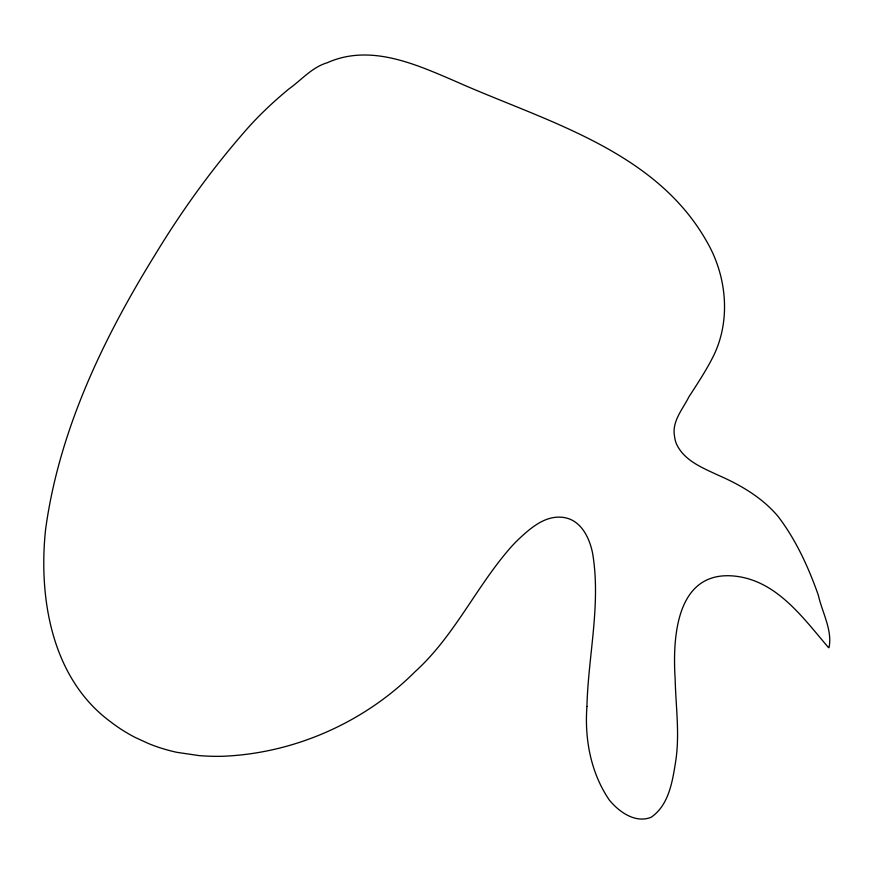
<?xml version="1.0" encoding="UTF-8"?>
<svg xmlns="http://www.w3.org/2000/svg" width="874" height="874" viewBox="0 0 874 874"><rect width="100%" height="100%" fill="white"/><g stroke="black" fill="none" stroke-linecap="round" stroke-linejoin="round"><path stroke-width="1.31" d="M586.924 706.509C584.498 739.011 590.737 772.747 609.265 799.972C618.934 811.826 635.278 823.625 651.108 817.299C668.872 805.129 672.445 781.585 675.602 761.866C679.95 734.411 675.766 706.673 675.165 679.109C672.554 638.807 675.657 572.153 732.03 575.868C775.73 578.981 802.529 617.295 828.519 647.612L829.022 647.656C832.627 630.252 822.063 612.182 818.337 595.194C808.494 567.368 796.017 539.913 778.057 516.392C762.062 497.448 740.507 484.906 718.046 475.139C702.412 467.808 683.971 460.587 676.389 443.763A27.17 27.17 0 0 1 674.553 436.454C671.614 421.563 682.681 409.316 688.887 396.894C697.769 383.14 706.891 369.483 714.069 354.724C731.035 318.977 726.469 275.376 706.793 241.595C655.085 149.935 545.431 121.377 455.769 81.446C415.849 64.305 370.336 43.394 327.193 62.775C311.974 67.222 301.377 80.124 288.791 89.017C273.704 101.537 259.305 114.942 246.359 129.691C212.338 168.431 182.032 210.328 155.31 254.4C103.154 338.686 58.831 430.915 45.514 530.048C38.412 598.417 51.774 678.541 110.583 721.782A159.844 159.844 0 0 0 135.383 737.536L148.831 743.687A168.485 168.485 0 0 0 176.941 752.339L198.999 755.584A225.82 225.82 0 0 0 221.559 756.316C293.598 753.77 364.163 722.656 415.095 671.669C453.213 637.212 474.953 589.426 507.925 550.664A142.866 142.866 0 0 1 518.238 539.619C530.726 527.83 546.042 514.316 564.637 517.627C581.505 520.696 589.797 538.482 592.681 553.723C601.061 604.338 588.202 655.697 586.924 706.509"/></g></svg>
